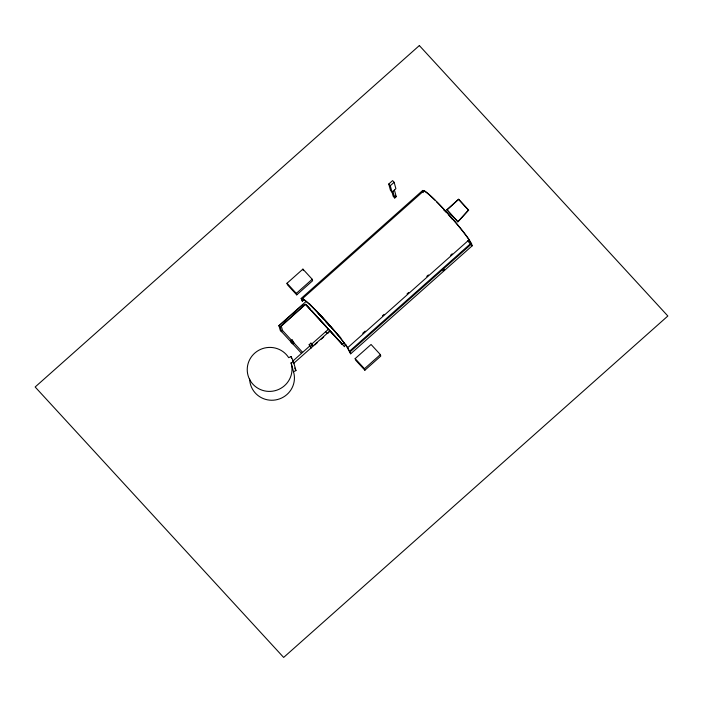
<?xml version="1.0" encoding="UTF-8"?>
<svg xmlns="http://www.w3.org/2000/svg" width="703" height="703" viewBox="0 0 703 703"><rect width="100%" height="100%" fill="white"/><g stroke="black" fill="none" stroke-linecap="round" stroke-linejoin="round"><path stroke-width="1.05" d="M457.838 221.858L468.585 210.065L458.646 199.248L446.871 209.722L457.838 221.858L468.585 210.065M388.75 184.037L392.599 180.609L394.146 182.297L395.894 188.685L392.037 192.112L390.499 190.425L388.75 184.037L390.288 185.715L393.197 196.322L394.735 198L396.228 196.673L394.401 190.012M390.288 185.715L394.146 182.297M287.009 283.256L302.914 269.126L312.211 279.258L312.624 280.743L296.728 294.873L287.422 284.741L287.009 283.256L296.315 293.379L296.728 294.873M296.315 293.379L312.211 279.258M302.387 301.253L301.148 298.459L422.661 190.469L424.067 190.61A37.162 3.366 48.4 0 1 445.465 210.909A37.162 3.366 48.4 0 1 469.191 239.714L472.188 245.813L350.674 353.802L347.115 347.177A36.222 3.287 48.4 0 0 324.048 319.171A36.222 3.287 48.4 0 0 303.221 299.408L301.824 299.232L302.387 301.253L303.986 299.838M301.824 299.232L424.067 190.61M281.464 331.719L280.277 330.428L278.95 325.568L305.981 301.543M303.019 304.504L279.021 325.832L280.207 327.123L305.55 304.267L280.137 326.86L281.393 331.456L301.517 353.354M281.393 331.456L282.501 330.472L302.624 352.37M291.042 340.902L292.149 339.918L293.916 342.897L292.808 343.881L291.042 340.902L291.455 342.405M292.395 342.379L293.502 341.394M446.95 210.004L458.646 199.248M309.162 344.69L311.113 347.871L309.162 344.69L310.937 343.108L312.897 346.289L293.265 363.732M292.571 361.307L309.566 346.192M310.7 346.377L312.484 344.795M312.853 346.131L330.129 330.77L344.505 346.711M314.724 344.997L317.176 342.818M321.262 339.189L323.714 337.009M327.8 333.38L330.129 330.77M343.89 342.941L342.256 344.4L343.82 342.677M344.382 346.289L346.025 344.83M362.722 333.31L365.182 331.122M382.423 315.805L384.066 314.346M407.055 293.916L408.698 292.457M426.756 276.402L428.399 274.943M450.57 255.242L452.205 253.783M350.674 353.802L347.677 347.704L469.191 239.714M349.567 351.192L471.08 243.203L468.629 239.187A36.222 3.287 48.4 0 0 436.466 201.673M350.164 351.799L471.678 243.818M442.872 270.734L444.516 269.267M355.164 358.6L371.061 344.479L380.367 354.602L380.78 356.087L364.875 370.217L355.577 360.094L355.164 358.6L364.47 368.732L364.875 370.217M364.47 368.732L380.367 354.602M291.121 356.553L288.687 357.66A22.426 21.969 -15.3 0 0 250.909 357.528A22.426 21.969 -15.3 0 0 266.393 391.211A22.426 21.969 -15.3 0 0 291.077 362.871L293.52 361.773L291.121 356.553L291.657 358.521M249.662 379.128A22.426 21.969 -15.3 0 0 275.62 399.928A22.426 21.969 -15.3 0 0 293.494 371.711L295.937 370.604L293.52 361.773M301.148 298.459L302.554 298.599A37.162 3.366 48.4 0 1 323.951 318.898A37.162 3.366 48.4 0 1 347.677 347.704M423.338 191.251L424.735 191.418A36.222 3.287 48.4 0 1 434.946 200.17M458.725 199.538L468.664 210.355M446.871 209.722L457.758 221.568M467.644 240.874L470.948 244.477M472.188 245.813L471.08 243.203M395.2 195.557L396.228 196.673M318.195 313.011L323.301 318.564M326.218 321.737L329.865 325.7M309.434 303.705L340.788 337.835M318.257 313.494L323.362 319.057M325.542 321.438L329.918 326.192M310.243 309.127L306.57 305.137L306.693 305.559M311.71 310.726L326.385 326.693M305.55 304.267L342.176 344.127M305.629 304.54L342.256 344.4M325.638 331.711L327.185 333.389M278.95 325.568L280.137 326.86M290.805 341.886L292.246 343.451M294.733 368.003L295.937 370.604M422.661 190.469L423.285 192.596M392.915 191.33L394.735 198M328.705 329.522L328.591 329.092L311.306 344.452L310.937 343.108M302.914 269.126L303.318 270.62M292.149 339.918L292.562 341.421M281.314 326.139L282.571 330.735M291.077 362.871L293.494 371.711M443.821 210.1A7.021 0.633 48.4 0 1 446.493 212.552M448.909 215.18A7.021 0.633 48.4 0 1 451.915 218.905M419.348 45.563L35.15 386.993L283.652 657.437L667.85 316.007L419.348 45.563"/></g></svg>
